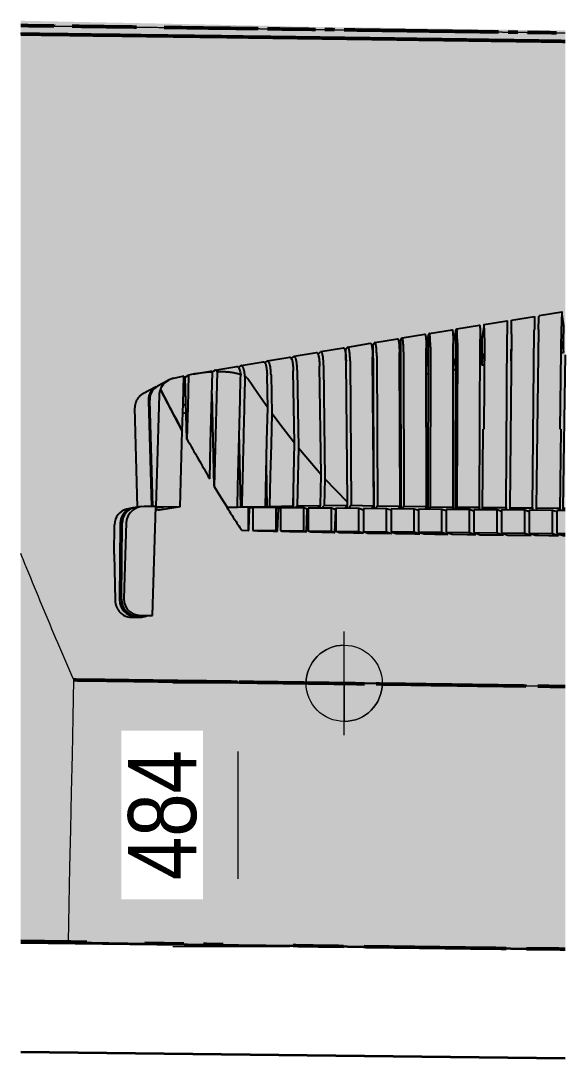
# Model space of a CAD drawing. Header units: metres. Extents: x 0 to 258, y 3 to 25.
# Drawn here: x 79.348 to 80.349, y 21.657 to 23.563 of the extents above; entities that cross this region are included whole.
import ezdxf

# ---------------------------------------------------------------- set-up
doc = ezdxf.new("R2010")
doc.units = ezdxf.units.M
doc.linetypes.add('JacobsDash', pattern=[0.0045, 0.003, -0.0015])
doc.layers.get('Defpoints').update_dxf_attribs({"color": 41})
for name, color, linetype, lineweight in [('A-ANNO-DIMS', 7, 'Continuous', 9), ('A-ANNO-NOTE', 7, 'Continuous', 9), ('A-DETL', 7, 'Continuous', 13), ('A-FLOR', 7, 'Continuous', 50), ('A-FLOR-HDLN', 7, 'JacobsDash', 18), ('A-FLOR-PATT', 7, 'Continuous', 50), ('A-GENM', 7, 'Continuous', 35)]:
    doc.layers.add(name, color=color, linetype=linetype, lineweight=lineweight)
doc.styles.add('Arial Narrow_2', font='ARIALN.TTF', dxfattribs={"height": 0.125})
doc.dimstyles.new('Dimension_Standard_O__mm_', dxfattribs={"dimscale": 0.3048, "dimtxt": 0.127929, "dimasz": 0.410105, "dimexe": 0.393701, "dimexo": 0.246063, "dimgap": 0.246063, "dimtad": 1, "dimdec": 0, "dimlfac": 1000, "dimzin": 0, "dimdsep": 46, "dimtxsty": 'Arial Narrow_2', "dimsah": 1, "dimcen": 0.09, "dimaunit": 1, "dimadec": 4, "dimazin": 0, "dimtfac": 1, "dimtdec": 4, "dimtix": 1, "dimtmove": 0, "dimatfit": 3, "dimfxl": 1, "dimtvp": 1, "dimtfill": 1, "dimtolj": 1, "dimtzin": 0, "dimlwd": 18, "dimlwe": 18, "dimarcsym": 2})

# ---------------------------------------------------------------- blocks, each defined once
blk = doc.blocks.new('BR08_SEATING_SOUTH 3 - BR08_SEATING_SOUTH 3-5677935-Section 192')
at = {"layer": 'A-GENM', "color": 254, "lineweight": 25, "true_color": 0xd4d4d4}
for p, q in [((-542.2501, 23.0274), (-542.2922, 23.0209)), ((-542.3931, 23.0049), (-542.3511, 23.0115)), ((-542.3427, 23.0129), (-542.3006, 23.0195)), ((-542.2468, 23.0025), (-542.2495, 23.0235)), ((-542.5438, 22.9802), (-542.5021, 22.9871)), ((-542.4956, 22.9847), (-542.4942, 22.9879)), ((-542.4938, 22.9885), (-542.4519, 22.9953)), ((-542.4448, 22.9929), (-542.45, 22.9756)), ((-542.446, 22.665), (-542.4448, 22.9929)), ((-542.445, 22.9436), (-542.4448, 22.9929)), ((-542.4448, 22.9929), (-542.4438, 22.9963)), ((-542.4435, 22.9967), (-542.4015, 23.0034)), ((-542.3938, 23.001), (-542.3972, 22.9793)), ((-542.3429, 22.9877), (-542.346, 22.6683)), ((-542.304, 22.6679), (-542.3009, 22.9943)), ((-542.2931, 22.9957), (-542.2973, 22.6679)), ((-542.2534, 22.8125), (-542.251, 23.0021)), ((-542.2472, 22.9731), (-542.2468, 23.0025)), ((-542.6434, 22.9634), (-542.602, 22.9704)), ((-542.5968, 22.968), (-542.5995, 22.9643)), ((-542.5968, 22.968), (-542.5943, 22.9714)), ((-542.5965, 22.9188), (-542.5968, 22.968)), ((-542.5953, 22.6665), (-542.5968, 22.968)), ((-542.5937, 22.9719), (-542.5521, 22.9787)), ((-542.5463, 22.9764), (-542.5498, 22.9706)), ((-542.5463, 22.9764), (-542.5443, 22.9798)), ((-542.5462, 22.9271), (-542.5463, 22.9764)), ((-542.5456, 22.666), (-542.5463, 22.9764)), ((-542.4956, 22.9847), (-542.4998, 22.9754)), ((-542.4959, 22.6655), (-542.4956, 22.9847)), ((-542.4957, 22.9354), (-542.4956, 22.9847)), ((-542.4501, 22.6696), (-542.4499, 22.97)), ((-542.4423, 22.9715), (-542.4434, 22.6695)), ((-542.4015, 22.669), (-542.4003, 22.9782)), ((-542.3972, 22.9793), (-542.3976, 22.9301)), ((-542.3927, 22.9796), (-542.3938, 22.8125)), ((-542.3527, 22.6684), (-542.3506, 22.9863)), ((-542.2501, 22.9742), (-542.2474, 22.9532)), ((-542.2474, 22.9532), (-542.2472, 22.9731)), ((-542.742, 22.9464), (-542.701, 22.9535)), ((-542.6971, 22.9511), (-542.6983, 22.9499)), ((-542.6971, 22.9511), (-542.6936, 22.9545)), ((-542.697, 22.9447), (-542.6971, 22.9511)), ((-542.697, 22.9447), (-542.6971, 22.9511)), ((-542.6929, 22.955), (-542.6516, 22.9619)), ((-542.647, 22.9596), (-542.649, 22.9573)), ((-542.647, 22.9596), (-542.6441, 22.963)), ((-542.6469, 22.9387), (-542.647, 22.9596)), ((-542.6469, 22.9387), (-542.647, 22.9596)), ((-542.5473, 22.6711), (-542.5487, 22.9534)), ((-542.5412, 22.9549), (-542.5405, 22.671)), ((-542.4987, 22.6703), (-542.4994, 22.9617)), ((-542.4918, 22.9632), (-542.492, 22.6702)), ((-542.3976, 22.9301), (-542.3941, 22.9517)), ((-542.3434, 22.9384), (-542.3432, 22.9598)), ((-542.2504, 22.9527), (-542.2477, 22.9532)), ((-542.2441, 22.949), (-542.2486, 22.6675)), ((-542.2477, 22.9532), (-542.2474, 22.9532)), ((-542.8394, 22.9293), (-542.7989, 22.9364)), ((-542.7959, 22.9343), (-542.7917, 22.9375)), ((-542.7909, 22.9379), (-542.7501, 22.945)), ((-542.7468, 22.9426), (-542.7428, 22.946)), ((-542.7467, 22.9404), (-542.7468, 22.9426)), ((-542.7467, 22.9404), (-542.7468, 22.9426)), ((-542.688, 22.9296), (-542.6857, 22.7213)), ((-542.6439, 22.6783), (-542.6468, 22.9366)), ((-542.6393, 22.9381), (-542.6371, 22.6727)), ((-542.5956, 22.672), (-542.5979, 22.945)), ((-542.5904, 22.9465), (-542.5889, 22.6718)), ((-542.4993, 22.9273), (-542.4957, 22.9354)), ((-542.45, 22.9273), (-542.445, 22.9436)), ((-542.3976, 22.9301), (-542.3943, 22.9306)), ((-542.9422, 22.9084), (-542.9363, 22.9118)), ((-542.9279, 22.9135), (-542.8954, 22.9193)), ((-542.8924, 22.9179), (-542.8885, 22.9204)), ((-542.8875, 22.9208), (-542.8473, 22.9278)), ((-542.8445, 22.9261), (-542.8403, 22.9289)), ((-542.7906, 22.8515), (-542.7918, 22.911)), ((-542.7846, 22.9125), (-542.7833, 22.8415)), ((-542.7415, 22.7866), (-542.7437, 22.9195)), ((-542.7364, 22.9211), (-542.7344, 22.7778)), ((-542.6926, 22.7289), (-542.6954, 22.9281)), ((-542.5976, 22.9173), (-542.5965, 22.9188)), ((-542.5486, 22.9231), (-542.5462, 22.9271)), ((-542.4993, 22.9143), (-542.4957, 22.9149)), ((-542.45, 22.922), (-542.4464, 22.9225)), ((-542.4464, 22.9225), (-542.4451, 22.9228)), ((-542.9749, 22.9013), (-542.993, 22.8917)), ((-542.9749, 22.9013), (-542.9724, 22.9026)), ((-542.9422, 22.9084), (-542.9448, 22.9069)), ((-542.9409, 22.8592), (-542.9422, 22.9084)), ((-542.9392, 22.7945), (-542.9422, 22.9084)), ((-542.5975, 22.8988), (-542.5964, 22.899)), ((-542.5485, 22.9066), (-542.5462, 22.9069)), ((-542.9956, 22.8903), (-543.0203, 22.8772)), ((-542.8928, 22.8677), (-542.893, 22.8772)), ((-542.8891, 22.7075), (-542.893, 22.8772)), ((-543.0099, 22.8647), (-543.0043, 22.6706)), ((-543.0017, 22.6706), (-543.0074, 22.866)), ((-542.9463, 22.8561), (-542.9409, 22.8592)), ((-543.0297, 22.6693), (-543.0347, 22.8515)), ((-542.9467, 22.8417), (-542.9424, 22.8424)), ((-542.9405, 22.8435), (-542.9424, 22.8424)), ((-542.8937, 22.8506), (-542.8924, 22.8508)), ((-542.8401, 22.669), (-542.8429, 22.8076)), ((-542.3961, 22.6645), (-542.3951, 22.8125)), ((-542.2522, 22.8125), (-542.2541, 22.6631)), ((-542.7917, 22.6685), (-542.793, 22.7484)), ((-542.743, 22.668), (-542.7434, 22.7004)), ((-543.0386, 22.6679), (-543.0492, 22.6657)), ((-543.0229, 22.6704), (-543.0342, 22.6688)), ((-542.9818, 22.669), (-542.9964, 22.6694)), ((-542.9964, 22.669), (-542.9844, 22.6686)), ((-542.9516, 22.6701), (-542.9895, 22.664)), ((-542.9844, 22.6686), (-542.9818, 22.669)), ((-542.8464, 22.6696), (-542.8474, 22.669)), ((-542.8383, 22.6698), (-542.8396, 22.669)), ((-542.824, 22.6682), (-542.826, 22.6688)), ((-542.8254, 22.6265), (-542.824, 22.6682)), ((-542.8179, 22.668), (-542.8241, 22.6682)), ((-542.7949, 22.6706), (-542.798, 22.6685)), ((-542.7872, 22.6708), (-542.7902, 22.6685)), ((-542.771, 22.6669), (-542.7752, 22.6683)), ((-542.7724, 22.6253), (-542.771, 22.6669)), ((-542.7671, 22.6668), (-542.7711, 22.6669)), ((-542.7441, 22.6715), (-542.7486, 22.668)), ((-542.7367, 22.6716), (-542.7409, 22.668)), ((-542.7183, 22.6657), (-542.7245, 22.6678)), ((-542.7196, 22.6241), (-542.7183, 22.6657)), ((-542.7164, 22.6657), (-542.7183, 22.6657)), ((-542.6938, 22.6722), (-542.6992, 22.6676)), ((-542.694, 22.6675), (-542.694, 22.672)), ((-542.6867, 22.6723), (-542.6916, 22.6675)), ((-542.6658, 22.6646), (-542.6737, 22.6673)), ((-542.6672, 22.623), (-542.6658, 22.6646)), ((-542.644, 22.6727), (-542.6498, 22.6671)), ((-542.6447, 22.667), (-542.6447, 22.672)), ((-542.6371, 22.6727), (-542.6422, 22.667)), ((-542.6371, 22.6727), (-542.5956, 22.672)), ((-542.6149, 22.664), (-542.623, 22.6668)), ((-542.5956, 22.672), (-542.6004, 22.6666)), ((-542.5889, 22.6718), (-542.5929, 22.6665)), ((-542.5889, 22.6718), (-542.5473, 22.6711)), ((-542.5641, 22.6635), (-542.5722, 22.6663)), ((-542.5473, 22.6711), (-542.551, 22.6661)), ((-542.5405, 22.671), (-542.5435, 22.666)), ((-542.5405, 22.671), (-542.4987, 22.6703)), ((-542.5134, 22.663), (-542.5215, 22.6658)), ((-542.4987, 22.6703), (-542.5016, 22.6656)), ((-542.492, 22.6702), (-542.4941, 22.6655)), ((-542.492, 22.6702), (-542.4501, 22.6696)), ((-542.4626, 22.6625), (-542.4707, 22.6653)), ((-542.4501, 22.6696), (-542.4522, 22.6651)), ((-542.4434, 22.6695), (-542.4448, 22.665)), ((-542.4434, 22.6695), (-542.4015, 22.669)), ((-542.4119, 22.662), (-542.42, 22.6648)), ((-542.4015, 22.669), (-542.4028, 22.6646)), ((-542.3947, 22.6689), (-542.3527, 22.6684)), ((-542.3611, 22.6615), (-542.3692, 22.6643)), ((-542.3528, 22.6684), (-542.3534, 22.6641)), ((-542.346, 22.6683), (-542.3461, 22.664)), ((-542.346, 22.6683), (-542.304, 22.6679)), ((-542.3104, 22.661), (-542.3185, 22.6638)), ((-542.304, 22.6679), (-542.3041, 22.6636)), ((-542.2973, 22.6679), (-542.2553, 22.6675)), ((-542.2973, 22.6679), (-542.2967, 22.6635)), ((-542.2596, 22.6605), (-542.2677, 22.6632)), ((-542.2553, 22.6675), (-542.2547, 22.6631)), ((-542.2486, 22.6675), (-542.2441, 22.6674)), ((-542.2486, 22.6675), (-542.2473, 22.663)), ((-543.0727, 22.5827), (-543.0721, 22.637)), ((-543.0615, 22.6393), (-543.0629, 22.4995)), ((-543.0594, 22.5002), (-543.058, 22.6399)), ((-542.8385, 22.6269), (-542.8254, 22.6265)), ((-542.826, 22.6267), (-542.8254, 22.6265)), ((-542.8179, 22.6267), (-542.8169, 22.6263)), ((-542.8169, 22.6263), (-542.8095, 22.6261)), ((-542.8095, 22.6261), (-542.7805, 22.6255)), ((-542.7805, 22.6255), (-542.7803, 22.6255)), ((-542.7803, 22.6255), (-542.7724, 22.6253)), ((-542.7752, 22.6262), (-542.7724, 22.6253)), ((-542.7671, 22.6262), (-542.7639, 22.6251)), ((-542.7639, 22.6251), (-542.7506, 22.6248)), ((-542.7506, 22.6248), (-542.7431, 22.6246)), ((-542.7431, 22.6246), (-542.7208, 22.6241)), ((-542.7245, 22.6257), (-542.7196, 22.6241)), ((-542.7164, 22.6257), (-542.7112, 22.6239)), ((-542.6737, 22.6252), (-542.6672, 22.623)), ((-542.6656, 22.6251), (-542.6588, 22.6228)), ((-542.623, 22.6247), (-542.6149, 22.622)), ((-542.6149, 22.6246), (-542.6066, 22.6218)), ((-542.6149, 22.622), (-542.6149, 22.6246)), ((-542.7208, 22.6241), (-542.7196, 22.6241)), ((-542.7112, 22.6239), (-542.7057, 22.6238)), ((-542.7057, 22.6238), (-542.6913, 22.6235)), ((-542.6913, 22.6235), (-542.6689, 22.623)), ((-542.6689, 22.623), (-542.6672, 22.623)), ((-542.6588, 22.6228), (-542.6329, 22.6223)), ((-542.6329, 22.6223), (-542.6322, 22.6223)), ((-542.6322, 22.6223), (-542.6149, 22.622)), ((-542.6066, 22.6218), (-542.6033, 22.6218)), ((-542.6033, 22.6218), (-542.5949, 22.6216)), ((-542.5949, 22.6216), (-542.5735, 22.6213)), ((-542.5735, 22.6213), (-542.563, 22.6211)), ((-542.5722, 22.6242), (-542.563, 22.6211)), ((-542.5641, 22.6241), (-542.5547, 22.6209)), ((-542.563, 22.6211), (-542.5629, 22.6237)), ((-542.5547, 22.6209), (-542.5198, 22.6204)), ((-542.5215, 22.6237), (-542.5113, 22.6202)), ((-542.5198, 22.6204), (-542.5138, 22.6203)), ((-542.5138, 22.6203), (-542.5113, 22.6202)), ((-542.5134, 22.6236), (-542.503, 22.6201)), ((-542.5113, 22.6202), (-542.5112, 22.6229)), ((-542.503, 22.6201), (-542.4839, 22.6198)), ((-542.4839, 22.6198), (-542.4822, 22.6198)), ((-542.4822, 22.6198), (-542.4598, 22.6195)), ((-542.4707, 22.6232), (-542.4598, 22.6195)), ((-542.4626, 22.6231), (-542.4516, 22.6194)), ((-542.4598, 22.6195), (-542.4597, 22.6221)), ((-542.4516, 22.6194), (-542.424, 22.619)), ((-542.424, 22.619), (-542.4085, 22.6188)), ((-542.42, 22.6227), (-542.4085, 22.6188)), ((-542.4119, 22.6226), (-542.4004, 22.6187)), ((-542.4085, 22.6188), (-542.4085, 22.6215)), ((-542.4004, 22.6187), (-542.394, 22.6186)), ((-542.394, 22.6186), (-542.3691, 22.6183)), ((-542.3692, 22.6222), (-542.3575, 22.6182)), ((-542.3691, 22.6183), (-542.364, 22.6183)), ((-542.364, 22.6183), (-542.3575, 22.6182)), ((-542.3611, 22.6221), (-542.3494, 22.6181)), ((-542.3575, 22.6182), (-542.3575, 22.6209)), ((-542.3494, 22.6181), (-542.3339, 22.618)), ((-542.3339, 22.618), (-542.3312, 22.6179)), ((-542.3312, 22.6179), (-542.3067, 22.6177)), ((-542.3185, 22.6217), (-542.3067, 22.6177)), ((-542.3104, 22.6216), (-542.2986, 22.6176)), ((-542.3067, 22.6177), (-542.3067, 22.6203)), ((-542.2986, 22.6176), (-542.2933, 22.6176)), ((-542.2933, 22.6176), (-542.2744, 22.6174)), ((-542.2744, 22.6174), (-542.2736, 22.6174)), ((-542.2736, 22.6174), (-542.2587, 22.6173)), ((-542.2677, 22.6212), (-542.2562, 22.6173)), ((-542.2596, 22.6211), (-542.2481, 22.6172)), ((-542.2587, 22.6173), (-542.2562, 22.6173)), ((-542.2562, 22.6173), (-542.2561, 22.6199)), ((-542.2481, 22.6172), (-542.2441, 22.6172)), ((-543.0727, 22.5827), (-543.071, 22.4978)), ((-543.042, 22.4672), (-543.0364, 22.467)), ((-543.0364, 22.467), (-543.0229, 22.4666)), ((-543.0342, 22.4688), (-543.0148, 22.4683)), ((-543.0128, 22.4688), (-543.0316, 22.4693)), ((-543.0148, 22.4683), (-543.0229, 22.4666)), ((-543.0026, 22.4702), (-543.0128, 22.4688))]:
    blk.add_line(p, q, dxfattribs=at)
at = {"layer": 'A-GENM', "color": 7, "lineweight": 25, "true_color": 0xefefef}
for p, q in [((-542.9447, 22.91), (-542.9637, 22.9058)), ((-542.9901, 22.8752), (-542.996, 22.6705)), ((-542.9476, 22.8097), (-542.9879, 22.8856)), ((-542.9516, 22.6701), (-542.9476, 22.8097)), ((-542.9963, 22.6705), (-543.0177, 22.6707)), ((-543.0026, 22.4702), (-542.9963, 22.6705)), ((-542.996, 22.6705), (-542.9516, 22.6701)), ((-542.826, 22.6688), (-542.8657, 22.6692)), ((-542.8652, 22.6692), (-542.8464, 22.6696)), ((-542.8383, 22.6698), (-542.7949, 22.6706)), ((-542.826, 22.6267), (-542.826, 22.6688)), ((-542.7752, 22.6683), (-542.8179, 22.6687)), ((-542.8179, 22.6687), (-542.8179, 22.6267)), ((-542.7872, 22.6708), (-542.7441, 22.6715)), ((-542.7752, 22.6262), (-542.7752, 22.6683)), ((-542.7245, 22.6678), (-542.7671, 22.6682)), ((-542.7671, 22.6682), (-542.7671, 22.6262)), ((-542.7367, 22.6716), (-542.6938, 22.6722)), ((-542.7245, 22.6257), (-542.7245, 22.6678)), ((-542.6737, 22.6673), (-542.7164, 22.6677)), ((-542.7164, 22.6677), (-542.7164, 22.6257)), ((-542.6867, 22.6723), (-542.644, 22.6727)), ((-542.6737, 22.6252), (-542.6737, 22.6673)), ((-542.623, 22.6668), (-542.6656, 22.6672)), ((-542.6656, 22.6672), (-542.6656, 22.6251)), ((-542.623, 22.6247), (-542.623, 22.6668)), ((-542.5722, 22.6663), (-542.6149, 22.6667)), ((-542.6149, 22.6667), (-542.6149, 22.6246)), ((-542.5722, 22.6242), (-542.5722, 22.6663)), ((-542.5215, 22.6658), (-542.5641, 22.6662)), ((-542.5641, 22.6662), (-542.5641, 22.6241)), ((-542.5215, 22.6237), (-542.5215, 22.6658)), ((-542.4707, 22.6653), (-542.5134, 22.6657)), ((-542.5134, 22.6657), (-542.5134, 22.6236)), ((-542.4707, 22.6232), (-542.4707, 22.6653)), ((-542.42, 22.6648), (-542.4626, 22.6652)), ((-542.4626, 22.6652), (-542.4626, 22.6231)), ((-542.42, 22.6227), (-542.42, 22.6648)), ((-542.3692, 22.6643), (-542.4119, 22.6647)), ((-542.4119, 22.6647), (-542.4119, 22.6226)), ((-542.3692, 22.6222), (-542.3692, 22.6643)), ((-542.3185, 22.6638), (-542.3611, 22.6642)), ((-542.3611, 22.6642), (-542.3611, 22.6221)), ((-542.3185, 22.6217), (-542.3185, 22.6638)), ((-542.2677, 22.6632), (-542.3104, 22.6637)), ((-542.3104, 22.6637), (-542.3104, 22.6216)), ((-542.2677, 22.6212), (-542.2677, 22.6632)), ((-542.2441, 22.663), (-542.2596, 22.6632)), ((-542.2596, 22.6632), (-542.2596, 22.6211)), ((-543.0506, 22.641), (-543.055, 22.5008)), ((-542.8385, 22.6269), (-542.826, 22.6267)), ((-542.8179, 22.6267), (-542.7752, 22.6262)), ((-542.7671, 22.6262), (-542.7245, 22.6257)), ((-542.7164, 22.6257), (-542.6737, 22.6252)), ((-542.6656, 22.6251), (-542.623, 22.6247)), ((-542.6149, 22.6246), (-542.5722, 22.6242)), ((-542.5641, 22.6241), (-542.5215, 22.6237)), ((-542.5134, 22.6236), (-542.4707, 22.6232)), ((-542.4626, 22.6231), (-542.42, 22.6227)), ((-542.4119, 22.6226), (-542.3692, 22.6222)), ((-542.3611, 22.6221), (-542.3185, 22.6217)), ((-542.3104, 22.6216), (-542.2677, 22.6212)), ((-542.2596, 22.6211), (-542.2441, 22.6209)), ((-543.0239, 22.4705), (-543.0026, 22.4702))]:
    blk.add_line(p, q, dxfattribs=at)
at = {"layer": 'A-GENM', "color": 7, "lineweight": 25, "true_color": 0xefefef, "flags": 128}
for points in [[(-542.936, 22.9119), (-542.9376, 22.8532), (-542.9392, 22.7945)], [(-542.8972, 22.7211), (-542.8955, 22.7866), (-542.8937, 22.852), (-542.8919, 22.9175)], [(-542.8837, 22.9179), (-542.8855, 22.8478), (-542.8873, 22.7776), (-542.8891, 22.7075)], [(-542.9476, 22.8097), (-542.9462, 22.8598), (-542.9447, 22.91)], [(-542.7906, 22.8515), (-542.8089, 22.8782), (-542.8273, 22.9048)], [(-542.7949, 22.6706), (-542.7935, 22.7309), (-542.792, 22.7912), (-542.7906, 22.8515)], [(-542.7833, 22.8415), (-542.7846, 22.7846), (-542.7859, 22.7277), (-542.7872, 22.6708)], [(-542.7415, 22.7866), (-542.7624, 22.814), (-542.7833, 22.8415)], [(-542.7441, 22.6715), (-542.7428, 22.729), (-542.7415, 22.7866)], [(-542.7344, 22.7778), (-542.7355, 22.7247), (-542.7367, 22.6716)], [(-542.6926, 22.7289), (-542.7135, 22.7533), (-542.7344, 22.7778)], [(-542.6938, 22.6722), (-542.6932, 22.7005), (-542.6926, 22.7289)], [(-542.6857, 22.7213), (-542.6862, 22.6968), (-542.6867, 22.6723)], [(-542.6439, 22.6783), (-542.6648, 22.6998), (-542.6857, 22.7213)], [(-542.8891, 22.7075), (-542.8772, 22.6884), (-542.8652, 22.6692)], [(-543.0177, 22.6707), (-543.0248, 22.67), (-543.0316, 22.6679), (-543.0378, 22.6644), (-543.043, 22.6597), (-543.047, 22.654), (-543.0496, 22.6477), (-543.0506, 22.641)], [(-542.644, 22.6727), (-542.6439, 22.6755), (-542.6439, 22.6783)], [(-543.055, 22.5008), (-543.0544, 22.4941), (-543.0522, 22.4877), (-543.0486, 22.482), (-543.0436, 22.4772), (-543.0377, 22.4736), (-543.031, 22.4713), (-543.0239, 22.4705)]]:
    blk.add_lwpolyline(points, dxfattribs=at)
at = {"layer": 'A-GENM', "color": 254, "lineweight": 25, "true_color": 0xd4d4d4}
for centre, major_axis, ratio, start_param, end_param in [((-542.979, 22.8652), (-0.0141, 0.0265), 0.932719, 6.283183, 6.734095), ((-542.9609, 22.8748), (-0.0141, 0.0265), 0.932718, 0.427622, 0.735607), ((-542.9609, 22.8748), (-0.0141, 0.0265), 0.932718, 6.197724, 6.655881), ((-542.9815, 22.8638), (-0.0141, 0.0265), 0.932719, 0.450913, 1.083939), ((-542.979, 22.8652), (-0.0141, 0.0265), 0.932719, 0.450909, 1.083939), ((-542.9815, 22.8638), (-0.0141, 0.0265), 0.932719, 6.256637, 6.734098), ((-543.0431, 22.6363), (-0.0061, 0.0294), 0.966048, 6.283156, 7.630726), ((-543.0325, 22.6385), (-0.0061, 0.0294), 0.966048, 6.238692, 7.630726), ((-543.0299, 22.6391), (-0.0043, 0.0297), 0.93627, 6.236731, 7.690417), ((-543.0339, 22.4988), (-0.0061, 0.0294), 0.966048, 1.347541, 2.918337), ((-543.0313, 22.4993), (-0.0043, 0.0297), 0.93627, 1.407232, 2.978028)]:
    blk.add_ellipse(centre, major_axis=major_axis, ratio=ratio, start_param=start_param, end_param=end_param, dxfattribs=at)
for points, knots in [([(-542.25, 23.0269), (-542.25, 23.0273), (-542.2501, 23.0276), (-542.2503, 23.0264), (-542.2505, 23.0238), (-542.2507, 23.0191), (-542.2508, 23.0133), (-542.251, 23.0071), (-542.251, 23.0038), (-542.251, 23.0021)], [0, 0, 0, 0, 0.142857, 0.285714, 0.428571, 0.571429, 0.785714, 0.892857, 1, 1, 1, 1]), ([(-542.3511, 23.0115), (-542.3511, 23.0115), (-542.351, 23.0114), (-542.3509, 23.0106), (-542.3508, 23.0079), (-542.3507, 23.0033), (-542.3506, 22.9979), (-542.3506, 22.9938), (-542.3506, 22.9928)], [0.1051014, 0.1051014, 0.1051014, 0.1051014, 0.1428571, 0.2857143, 0.4285714, 0.5714286, 0.7857143, 0.8571404, 0.8571404, 0.8571404, 0.8571404]), ([(-542.3427, 23.0118), (-542.3427, 23.0121), (-542.3427, 23.0127), (-542.3427, 23.0129), (-542.3427, 23.0129)], [0.714289, 0.714289, 0.714289, 0.714289, 0.7857143, 0.8928571, 0.8928571, 0.8928571, 0.8928571]), ([(-542.3007, 23.0067), (-542.3007, 23.0057), (-542.3008, 23.0038), (-542.3008, 23.0018), (-542.3008, 23.0008)], [0.7142857, 0.7142857, 0.7142857, 0.7142857, 0.7857143, 0.8571426, 0.8571426, 0.8571426, 0.8571426]), ([(-542.3006, 23.0195), (-542.3006, 23.0195), (-542.3006, 23.0194), (-542.3006, 23.0189), (-542.3006, 23.0183)], [0.1078478, 0.1078478, 0.1078478, 0.1078478, 0.1428571, 0.2857143, 0.2857143, 0.2857143, 0.2857143]), ([(-542.2931, 22.9957), (-542.2931, 22.9979), (-542.293, 23.0023), (-542.2929, 23.0082), (-542.2927, 23.0133), (-542.2925, 23.018), (-542.2923, 23.0205), (-542.2922, 23.0209), (-542.2922, 23.0209)], [0, 0, 0, 0, 0.1428571, 0.2857143, 0.4285714, 0.5714286, 0.7857143, 0.8928571, 0.8928571, 0.8928571, 0.8928571]), ([(-542.5025, 22.9866), (-542.5022, 22.987), (-542.5018, 22.9871), (-542.5013, 22.9863), (-542.501, 22.9852), (-542.5006, 22.9836), (-542.5003, 22.9814), (-542.5001, 22.9788), (-542.4998, 22.976), (-542.4997, 22.9729), (-542.4995, 22.9684), (-542.4994, 22.9645), (-542.4994, 22.9617)], [0, 0, 0, 0, 0.166667, 0.25, 0.333333, 0.416667, 0.5, 0.583333, 0.666667, 0.75, 0.833333, 1, 1, 1, 1]), ([(-542.4929, 22.9866), (-542.493, 22.987), (-542.4932, 22.9878), (-542.4936, 22.9886), (-542.4939, 22.9885), (-542.4941, 22.9881)], [0.6666667, 0.6666667, 0.6666667, 0.6666667, 0.75, 0.8333333, 1, 1, 1, 1]), ([(-542.4522, 22.9949), (-542.452, 22.9952), (-542.4517, 22.9954), (-542.4513, 22.9945), (-542.4511, 22.9935), (-542.4508, 22.9918), (-542.4506, 22.9897), (-542.4504, 22.9871), (-542.4502, 22.9843), (-542.4501, 22.9812), (-542.45, 22.9767), (-542.4499, 22.9728), (-542.4499, 22.97)], [0, 0, 0, 0, 0.166667, 0.25, 0.333333, 0.416667, 0.5, 0.583333, 0.666667, 0.75, 0.833333, 1, 1, 1, 1]), ([(-542.443, 22.9948), (-542.443, 22.9953), (-542.4432, 22.996), (-542.4434, 22.9968), (-542.4436, 22.9967), (-542.4438, 22.9963)], [0.6666667, 0.6666667, 0.6666667, 0.6666667, 0.75, 0.8333333, 1, 1, 1, 1]), ([(-542.4015, 23.0034), (-542.4015, 23.0035), (-542.4014, 23.0034), (-542.4011, 23.0025), (-542.4008, 22.9998), (-542.4005, 22.9952), (-542.4004, 22.9893), (-542.4003, 22.9831), (-542.4003, 22.9799), (-542.4003, 22.9782)], [0.1022994, 0.1022994, 0.1022994, 0.1022994, 0.1428571, 0.2857143, 0.4285714, 0.5714286, 0.7857143, 0.8928571, 1, 1, 1, 1]), ([(-542.3929, 23.0037), (-542.393, 23.004), (-542.393, 23.0046), (-542.3931, 23.005), (-542.3932, 23.0047), (-542.3933, 23.0045)], [0.7143249, 0.7143249, 0.7143249, 0.7143249, 0.7857143, 0.8928571, 1, 1, 1, 1]), ([(-542.3506, 22.9928), (-542.3506, 22.9922), (-542.3506, 22.9901), (-542.3506, 22.9879), (-542.3506, 22.9863)], [0.8571429, 0.8571429, 0.8571429, 0.8571429, 0.8928571, 1, 1, 1, 1]), ([(-542.3008, 23.0008), (-542.3008, 23.0002), (-542.3008, 22.9981), (-542.3008, 22.9959), (-542.3009, 22.9943)], [0.8571429, 0.8571429, 0.8571429, 0.8571429, 0.8928571, 1, 1, 1, 1]), ([(-542.6026, 22.97), (-542.6022, 22.9703), (-542.6016, 22.9705), (-542.6008, 22.9696), (-542.6003, 22.9685), (-542.5998, 22.9669), (-542.5993, 22.9647), (-542.5989, 22.9621), (-542.5986, 22.9593), (-542.5983, 22.9562), (-542.598, 22.9517), (-542.5979, 22.9478), (-542.5979, 22.945)], [0, 0, 0, 0, 0.166667, 0.25, 0.333333, 0.416667, 0.5, 0.583333, 0.666667, 0.75, 0.833333, 1, 1, 1, 1]), ([(-542.5924, 22.9699), (-542.5925, 22.9704), (-542.5928, 22.9711), (-542.5934, 22.9719), (-542.5939, 22.9718), (-542.5943, 22.9714)], [0.6666667, 0.6666667, 0.6666667, 0.6666667, 0.75, 0.8333333, 1, 1, 1, 1]), ([(-542.5526, 22.9783), (-542.5523, 22.9787), (-542.5518, 22.9788), (-542.5512, 22.978), (-542.5507, 22.9769), (-542.5503, 22.9753), (-542.5499, 22.9731), (-542.5496, 22.9705), (-542.5493, 22.9677), (-542.5491, 22.9646), (-542.5488, 22.9601), (-542.5488, 22.9562), (-542.5487, 22.9534)], [0, 0, 0, 0, 0.166667, 0.25, 0.333333, 0.416667, 0.5, 0.583333, 0.666667, 0.75, 0.833333, 1, 1, 1, 1]), ([(-542.5427, 22.9783), (-542.5429, 22.9787), (-542.5431, 22.9795), (-542.5436, 22.9803), (-542.544, 22.9802), (-542.5443, 22.9798)], [0.6666667, 0.6666667, 0.6666667, 0.6666667, 0.75, 0.8333333, 1, 1, 1, 1]), ([(-542.5412, 22.9549), (-542.5412, 22.9577), (-542.5413, 22.9616), (-542.5414, 22.9661), (-542.5415, 22.9682), (-542.5416, 22.9691)], [0, 0, 0, 0, 0.1666667, 0.25, 0.3333333, 0.3333333, 0.3333333, 0.3333333]), ([(-542.4918, 22.9632), (-542.4918, 22.966), (-542.4919, 22.9699), (-542.492, 22.9744), (-542.4921, 22.9765), (-542.4921, 22.9774)], [0, 0, 0, 0, 0.1666667, 0.25, 0.3333333, 0.3333333, 0.3333333, 0.3333333]), ([(-542.4423, 22.9715), (-542.4423, 22.9743), (-542.4423, 22.9781), (-542.4424, 22.9827), (-542.4424, 22.9847), (-542.4425, 22.9857)], [0, 0, 0, 0, 0.1666667, 0.25, 0.3333333, 0.3333333, 0.3333333, 0.3333333]), ([(-542.7018, 22.9531), (-542.7012, 22.9534), (-542.7004, 22.9535), (-542.6994, 22.9527), (-542.6987, 22.9516), (-542.698, 22.95), (-542.6974, 22.9478), (-542.6968, 22.9452), (-542.6964, 22.9424), (-542.696, 22.9393), (-542.6956, 22.9348), (-542.6954, 22.9309), (-542.6954, 22.9281)], [0, 0, 0, 0, 0.166667, 0.25, 0.333333, 0.416667, 0.5, 0.583333, 0.666667, 0.75, 0.833333, 1, 1, 1, 1]), ([(-542.6909, 22.953), (-542.6911, 22.9535), (-542.6915, 22.9542), (-542.6924, 22.955), (-542.6931, 22.9549), (-542.6936, 22.9545)], [0.6666667, 0.6666667, 0.6666667, 0.6666667, 0.75, 0.8333333, 1, 1, 1, 1]), ([(-542.6523, 22.9615), (-542.6518, 22.9619), (-542.6511, 22.962), (-542.6502, 22.9612), (-542.6496, 22.9601), (-542.649, 22.9585), (-542.6485, 22.9563), (-542.648, 22.9537), (-542.6476, 22.9509), (-542.6473, 22.9478), (-542.6469, 22.9432), (-542.6468, 22.9394), (-542.6468, 22.9366)], [0, 0, 0, 0, 0.166667, 0.25, 0.333333, 0.416667, 0.5, 0.583333, 0.666667, 0.75, 0.833333, 1, 1, 1, 1]), ([(-542.6418, 22.9615), (-542.6419, 22.962), (-542.6423, 22.9627), (-542.643, 22.9635), (-542.6436, 22.9634), (-542.6441, 22.963)], [0.6666667, 0.6666667, 0.6666667, 0.6666667, 0.75, 0.8333333, 1, 1, 1, 1]), ([(-542.6393, 22.9381), (-542.6394, 22.9409), (-542.6395, 22.9448), (-542.6397, 22.9493), (-542.6399, 22.9513), (-542.64, 22.9523)], [0, 0, 0, 0, 0.1666667, 0.25, 0.3333333, 0.3333333, 0.3333333, 0.3333333]), ([(-542.5904, 22.9465), (-542.5904, 22.9493), (-542.5905, 22.9532), (-542.5907, 22.9577), (-542.5908, 22.9598), (-542.5909, 22.9608)], [0, 0, 0, 0, 0.1666667, 0.25, 0.3333333, 0.3333333, 0.3333333, 0.3333333]), ([(-542.8326, 22.9094), (-542.8327, 22.9117), (-542.833, 22.9149), (-542.8336, 22.9185), (-542.8341, 22.921), (-542.8347, 22.9232), (-542.8354, 22.9252), (-542.8361, 22.9268), (-542.8369, 22.9281), (-542.8377, 22.9289), (-542.8388, 22.9295), (-542.8397, 22.9293), (-542.8403, 22.9289)], [0, 0, 0, 0, 0.166667, 0.25, 0.333333, 0.416667, 0.5, 0.583333, 0.666667, 0.75, 0.833333, 1, 1, 1, 1]), ([(-542.7998, 22.936), (-542.7991, 22.9364), (-542.7981, 22.9365), (-542.7968, 22.9357), (-542.796, 22.9346), (-542.7951, 22.9329), (-542.7943, 22.9307), (-542.7936, 22.9281), (-542.793, 22.9253), (-542.7926, 22.9222), (-542.7921, 22.9177), (-542.7919, 22.9138), (-542.7918, 22.911)], [0, 0, 0, 0, 0.166667, 0.25, 0.333333, 0.416667, 0.5, 0.583333, 0.666667, 0.75, 0.833333, 1, 1, 1, 1]), ([(-542.7883, 22.936), (-542.7886, 22.9364), (-542.7891, 22.9372), (-542.7902, 22.938), (-542.7911, 22.9379), (-542.7917, 22.9375)], [0.6666667, 0.6666667, 0.6666667, 0.6666667, 0.75, 0.8333333, 1, 1, 1, 1]), ([(-542.7509, 22.9445), (-542.7503, 22.9449), (-542.7494, 22.945), (-542.7483, 22.9442), (-542.7475, 22.9431), (-542.7467, 22.9415), (-542.746, 22.9393), (-542.7454, 22.9367), (-542.7449, 22.9339), (-542.7444, 22.9308), (-542.744, 22.9262), (-542.7438, 22.9223), (-542.7437, 22.9195)], [0, 0, 0, 0, 0.166667, 0.25, 0.333333, 0.416667, 0.5, 0.583333, 0.666667, 0.75, 0.833333, 1, 1, 1, 1]), ([(-542.7398, 22.9445), (-542.74, 22.945), (-542.7405, 22.9457), (-542.7414, 22.9465), (-542.7422, 22.9464), (-542.7428, 22.946)], [0.6666667, 0.6666667, 0.6666667, 0.6666667, 0.75, 0.8333333, 1, 1, 1, 1]), ([(-542.7364, 22.9211), (-542.7365, 22.9239), (-542.7367, 22.9277), (-542.7371, 22.9323), (-542.7373, 22.9343), (-542.7374, 22.9353)], [0, 0, 0, 0, 0.1666667, 0.25, 0.3333333, 0.3333333, 0.3333333, 0.3333333]), ([(-542.688, 22.9296), (-542.6881, 22.9324), (-542.6882, 22.9363), (-542.6885, 22.9408), (-542.6888, 22.9429), (-542.6889, 22.9439)], [0, 0, 0, 0, 0.1666667, 0.25, 0.3333333, 0.3333333, 0.3333333, 0.3333333]), ([(-542.8483, 22.9274), (-542.8477, 22.9278), (-542.8466, 22.928), (-542.8445, 22.927), (-542.8425, 22.9233), (-542.8411, 22.9179), (-542.8405, 22.9146), (-542.8402, 22.9127)], [0, 0, 0, 0, 0.166667, 0.333333, 0.666667, 0.833333, 1, 1, 1, 1]), ([(-542.7846, 22.9125), (-542.7846, 22.9153), (-542.7848, 22.9192), (-542.7853, 22.9237), (-542.7855, 22.9258), (-542.7857, 22.9268)], [0, 0, 0, 0, 0.1666667, 0.25, 0.3333333, 0.3333333, 0.3333333, 0.3333333]), ([(-543.0347, 22.8536), (-543.0347, 22.8534), (-543.0348, 22.8531), (-543.0348, 22.8528), (-543.0348, 22.8525), (-543.0348, 22.8523), (-543.0348, 22.852), (-543.0348, 22.8518), (-543.0348, 22.8516), (-543.0347, 22.8515)], [0, 0, 0, 0, 0.25, 0.375, 0.5, 0.625, 0.75, 0.875, 1, 1, 1, 1]), ([(-543.0346, 22.8557), (-543.0346, 22.8555), (-543.0346, 22.8552), (-543.0347, 22.8549), (-543.0347, 22.8546), (-543.0347, 22.8544), (-543.0347, 22.8541), (-543.0347, 22.8538), (-543.0347, 22.8537), (-543.0347, 22.8536)], [0, 0, 0, 0, 0.25, 0.375, 0.5, 0.625, 0.75, 0.875, 1, 1, 1, 1]), ([(-543.0338, 22.8597), (-543.0339, 22.8594), (-543.034, 22.8589), (-543.0342, 22.8582), (-543.0343, 22.8577), (-543.0344, 22.8572), (-543.0345, 22.8567), (-543.0345, 22.8562), (-543.0346, 22.8558), (-543.0346, 22.8557)], [0, 0, 0, 0, 0.25, 0.375, 0.5, 0.625, 0.75, 0.875, 1, 1, 1, 1])]:
    blk.add_open_spline(points, degree=3, knots=knots, dxfattribs=at)
for points in [[(-542.3428, 23.0052), (-542.3427, 23.0067), (-542.3427, 23.008), (-542.3427, 23.0091)], [(-542.3427, 23.0091), (-542.3427, 23.0102), (-542.3427, 23.0111), (-542.3427, 23.0118)], [(-542.3006, 23.0157), (-542.3007, 23.0146), (-542.3007, 23.0133), (-542.3007, 23.0117)], [(-542.3007, 23.0117), (-542.3007, 23.0102), (-542.3007, 23.0085), (-542.3007, 23.0067)], [(-542.3006, 23.0183), (-542.3006, 23.0177), (-542.3006, 23.0168), (-542.3006, 23.0157)], [(-542.4921, 22.9774), (-542.4922, 22.9784), (-542.4923, 22.9803), (-542.4925, 22.9829), (-542.4927, 22.9851), (-542.4929, 22.9861), (-542.4929, 22.9866)], [(-542.4425, 22.9857), (-542.4425, 22.9867), (-542.4425, 22.9886), (-542.4427, 22.9911), (-542.4428, 22.9933), (-542.4429, 22.9944), (-542.443, 22.9948)], [(-542.3928, 23.0011), (-542.3928, 23.0022), (-542.3929, 23.0031), (-542.3929, 23.0037)], [(-542.3927, 22.9971), (-542.3927, 22.9986), (-542.3928, 23), (-542.3928, 23.0011)], [(-542.3927, 22.9921), (-542.3927, 22.9939), (-542.3927, 22.9956), (-542.3927, 22.9971)], [(-542.3926, 22.9861), (-542.3926, 22.9882), (-542.3926, 22.9902), (-542.3927, 22.9921)], [(-542.3429, 22.9942), (-542.3428, 22.9963), (-542.3428, 22.9983), (-542.3428, 23.0001)], [(-542.3429, 22.9877), (-542.3429, 22.99), (-542.3429, 22.9921), (-542.3429, 22.9942)], [(-542.3428, 23.0001), (-542.3428, 23.002), (-542.3428, 23.0037), (-542.3428, 23.0052)], [(-542.5909, 22.9608), (-542.591, 22.9617), (-542.5912, 22.9636), (-542.5916, 22.9662), (-542.5919, 22.9684), (-542.5922, 22.9695), (-542.5924, 22.9699)], [(-542.5416, 22.9691), (-542.5417, 22.9701), (-542.5418, 22.972), (-542.5421, 22.9746), (-542.5424, 22.9768), (-542.5426, 22.9778), (-542.5427, 22.9783)], [(-542.3927, 22.9796), (-542.3926, 22.9819), (-542.3926, 22.984), (-542.3926, 22.9861)], [(-542.6889, 22.9439), (-542.689, 22.9448), (-542.6893, 22.9467), (-542.6898, 22.9493), (-542.6903, 22.9515), (-542.6907, 22.9526), (-542.6909, 22.953)], [(-542.64, 22.9523), (-542.6401, 22.9533), (-542.6404, 22.9552), (-542.6408, 22.9578), (-542.6413, 22.96), (-542.6416, 22.9611), (-542.6418, 22.9615)], [(-542.7857, 22.9268), (-542.7859, 22.9278), (-542.7862, 22.9297), (-542.7868, 22.9322), (-542.7876, 22.9344), (-542.7881, 22.9355), (-542.7883, 22.936)], [(-542.7374, 22.9353), (-542.7376, 22.9363), (-542.7379, 22.9382), (-542.7385, 22.9408), (-542.7391, 22.943), (-542.7395, 22.9441), (-542.7398, 22.9445)], [(-542.936, 22.9119), (-542.9361, 22.9119), (-542.9362, 22.9119), (-542.9362, 22.9118), (-542.9363, 22.9118)], [(-542.8964, 22.9189), (-542.8956, 22.9193), (-542.894, 22.9195), (-542.8926, 22.9184), (-542.8919, 22.9175)], [(-542.8837, 22.9179), (-542.8845, 22.9192), (-542.886, 22.921), (-542.8876, 22.9209), (-542.8885, 22.9204)], [(-542.9851, 22.8917), (-542.9846, 22.8926), (-542.984, 22.8934), (-542.9833, 22.8942)], [(-542.9829, 22.8947), (-542.9812, 22.8969), (-542.979, 22.8988), (-542.9767, 22.9002)], [(-542.9762, 22.9006), (-542.9755, 22.901), (-542.9747, 22.9014), (-542.974, 22.9018)], [(-543.0249, 22.8741), (-543.0256, 22.8735), (-543.0271, 22.8721), (-543.0291, 22.8698), (-543.0302, 22.8681), (-543.0307, 22.8672)], [(-543.0198, 22.8775), (-543.0207, 22.877), (-543.0225, 22.876), (-543.0241, 22.8748), (-543.0249, 22.8741)], [(-543.0307, 22.8672), (-543.0312, 22.8665), (-543.0321, 22.8649), (-543.0331, 22.8623), (-543.0336, 22.8606), (-543.0338, 22.8597)], [(-542.9895, 22.664), (-542.9918, 22.6641), (-542.9942, 22.6642), (-542.9965, 22.6642)], [(-543.071, 22.4978), (-543.071, 22.4975), (-543.071, 22.4968), (-543.0709, 22.4959), (-543.0708, 22.4952), (-543.0708, 22.4949)], [(-543.0708, 22.4949), (-543.0708, 22.4946), (-543.0707, 22.4939), (-543.0705, 22.493), (-543.0704, 22.4923), (-543.0703, 22.492)], [(-543.0703, 22.492), (-543.0702, 22.4914), (-543.0699, 22.4901), (-543.0693, 22.4882), (-543.0689, 22.487), (-543.0686, 22.4864)], [(-543.0686, 22.4864), (-543.0679, 22.4845), (-543.066, 22.481), (-543.0636, 22.4779), (-543.0623, 22.4765)], [(-543.0623, 22.4765), (-543.0596, 22.4737), (-543.0532, 22.4691), (-543.0457, 22.4673), (-543.042, 22.4672)]]:
    blk.add_open_spline(points, degree=3, dxfattribs=at)
at = {"layer": 'A-GENM', "color": 7, "lineweight": 25, "true_color": 0xefefef}
for points in [[(-542.8919, 22.9175), (-542.8993, 22.9171), (-542.9141, 22.9159), (-542.9288, 22.9135), (-542.936, 22.9119)], [(-542.8464, 22.6696), (-542.8454, 22.7101), (-542.8433, 22.7912), (-542.8412, 22.8722), (-542.8402, 22.9127)], [(-542.8326, 22.9094), (-542.8335, 22.8695), (-542.8354, 22.7896), (-542.8373, 22.7097), (-542.8383, 22.6698)], [(-542.8273, 22.9048), (-542.828, 22.9058), (-542.8296, 22.9075), (-542.8315, 22.9089), (-542.8326, 22.9094)], [(-542.9879, 22.8856), (-542.9885, 22.884), (-542.9896, 22.8805), (-542.99, 22.877), (-542.9901, 22.8752)], [(-542.9879, 22.8857), (-542.9812, 22.8732), (-542.9679, 22.848), (-542.9544, 22.8225), (-542.9476, 22.8097)], [(-542.9392, 22.7945), (-542.9322, 22.7823), (-542.9182, 22.7578), (-542.9042, 22.7334), (-542.8972, 22.7211)], [(-542.8657, 22.6692), (-542.8612, 22.6621), (-542.8523, 22.6479), (-542.8431, 22.6339), (-542.8385, 22.6269)]]:
    blk.add_open_spline(points, degree=3, dxfattribs=at)
for points, knots in [([(-542.8402, 22.9127), (-542.8426, 22.9135), (-542.8473, 22.9148), (-542.8545, 22.9163), (-542.8617, 22.9172), (-542.8715, 22.9178), (-542.8788, 22.918), (-542.8837, 22.9179)], [0, 0, 0, 0, 0.166667, 0.333333, 0.5, 0.666667, 1, 1, 1, 1]), ([(-542.9637, 22.9058), (-542.9658, 22.9053), (-542.97, 22.904), (-542.9767, 22.9003), (-542.982, 22.8955), (-542.9858, 22.8901), (-542.9872, 22.8872), (-542.9879, 22.8857)], [0, 0, 0, 0, 0.2, 0.4, 0.7, 0.85, 1, 1, 1, 1])]:
    blk.add_open_spline(points, degree=3, knots=knots, dxfattribs=at)
blk = doc.blocks.new('T2DPAA-T2D-C3S-DU-M3D-100304_rvt-22-Section 192')
at = {"layer": 'A-GENM', "color": 254, "lineweight": 25, "true_color": 0xd4d4d4}
blk.add_blockref('BR08_SEATING_SOUTH 3 - BR08_SEATING_SOUTH 3-5677935-Section 192', (0, 0), dxfattribs=at)
blk = doc.blocks.new('CS_SYMB_SETOUT POINT - 5mm-2022283-Section 192')
at = {"layer": 'A-ANNO-NOTE'}
h = blk.add_hatch(color=256, dxfattribs=at)
edge = h.paths.add_edge_path()
edge.add_line((-542.6502, 22.4157), (-542.6502, 22.3457))
edge.add_line((-542.6502, 22.3457), (-542.7202, 22.3457))
edge.add_arc((-542.6502, 22.3457), 0.07, 90, 180, ccw=False)
h = blk.add_hatch(color=256, dxfattribs=at)
edge = h.paths.add_edge_path()
edge.add_line((-542.6502, 22.2757), (-542.6502, 22.3457))
edge.add_line((-542.6502, 22.3457), (-542.5802, 22.3457))
edge.add_arc((-542.6502, 22.3457), 0.07, 270, 360, ccw=False)
for p, q in [((-542.6502, 22.2507), (-542.6502, 22.4407)), ((-542.6502, 22.3457), (-542.6502, 22.4157)), ((-542.7452, 22.3457), (-542.5552, 22.3457)), ((-542.7202, 22.3457), (-542.6502, 22.3457)), ((-542.5802, 22.3457), (-542.6502, 22.3457)), ((-542.6502, 22.3457), (-542.6502, 22.2757))]:
    blk.add_line(p, q, dxfattribs=at)
blk.add_circle((-542.6502, 22.3457), 0.07, dxfattribs=at)
for start, end in [(90, 180), (270, 360)]:
    blk.add_arc((-542.6502, 22.3457), 0.07, start, end, dxfattribs=at)
blk = doc.blocks.new('DIMBLOCK29-Section 192')
at = {"layer": 'A-ANNO-DIMS', "color": 0, "lineweight": 18, "transparency": 16777216}
for p, q in [((79.7725, 22.3457), (79.6278, 22.3457)), ((79.7478, 21.9864), (79.7478, 22.2207)), ((79.8425, 21.8614), (79.6278, 21.8614))]:
    blk.add_line(p, q, dxfattribs=at)
at = {"layer": 'A-ANNO-DIMS', "color": 0, "transparency": 16777216}
for points in [[(79.727, 22.2207), (79.7687, 22.2207), (79.7478, 22.3457)], [(79.727, 21.9864), (79.7687, 21.9864), (79.7478, 21.8614)]]:
    blk.add_solid(points, dxfattribs=at)
at = {"layer": 'Defpoints', "color": 0, "transparency": 16777216}
for p in [(79.7478, 22.3457), (79.8475, 22.3457), (79.9175, 21.8614)]:
    blk.add_point(p, dxfattribs=at)
at = {"layer": 'A-ANNO-DIMS', "color": 0, "lineweight": 18, "transparency": 16777216, "insert": (79.609, 22.1036), "char_height": 0.125, "width": 0.285099, "attachment_point": 5, "rotation": 90, "style": 'Arial Narrow_2', "bg_fill": 3, "box_fill_scale": 1.1, "bg_fill_color": 256, "bg_fill_true_color": 13158600, "bg_fill_transparency": 0}
blk.add_mtext('\\A1;484', dxfattribs=at)

msp = doc.modelspace()

# ---------------------------------------------------------------- hatches: boundary and pattern name
at = {"layer": 'A-FLOR', "lineweight": 5, "true_color": 0xc0c0c0}
h = msp.add_hatch(color=9, dxfattribs=at)
h.paths.add_polyline_path([(80.3486, 23.5406), (80.3486, 23.545), (80.2772, 23.5459), (80.2616, 23.5418), (80.3325, 23.5408)])
h.paths.add_polyline_path([(80.2616, 23.5418), (80.2772, 23.5459), (79.9611, 23.5507), (79.8485, 23.5521), (79.8455, 23.5527), (79.6191, 23.5574), (79.491, 23.56), (79.3484, 23.5629), (79.3484, 23.554), (80.2082, 23.5426), (80.2514, 23.542)])
for points in [[(80.3486, 23.525), (80.3486, 23.5406), (79.4374, 23.5529), (79.3484, 23.5535), (79.3484, 23.5384), (80.2438, 23.5265), (80.329, 23.5253)], [(80.3486, 22.3397), (80.3486, 23.525), (79.4783, 23.5368), (79.3484, 23.5384), (79.3484, 22.5842), (79.3829, 22.4999), (79.3878, 22.488), (79.3884, 22.4866), (79.4299, 22.3892), (79.4461, 22.3519), (80.3473, 22.3398)], [(80.3486, 21.8575), (80.3486, 22.3397), (79.4857, 22.3514), (79.4461, 22.3516), (79.4358, 21.8706), (79.815, 21.8643), (80.1858, 21.8593), (80.3364, 21.8576)]]:
    msp.add_hatch(color=9, dxfattribs=at).paths.add_polyline_path(points)
h = msp.add_hatch(color=9, dxfattribs=at)
h.paths.add_polyline_path([(80.3486, 21.8569), (80.3486, 21.8575), (79.9998, 21.8616), (79.6333, 21.8672), (79.3484, 21.8717), (79.3484, 21.8689), (80.3462, 21.8569)])
h.paths.add_polyline_path([(79.4357, 21.8706), (79.4357, 21.8706), (79.3484, 21.8712)])
h.paths.add_polyline_path([(79.4357, 21.8706), (79.4357, 21.8706), (79.3484, 21.8713)])
at = {"layer": 'A-FLOR-PATT', "lineweight": 5, "true_color": 0xc0c0c0}
msp.add_hatch(color=9, dxfattribs=at).paths.add_polyline_path([(79.4358, 21.8706), (79.4461, 22.3519), (79.4166, 22.4198), (79.3596, 22.5564), (79.3484, 22.5841), (79.3484, 21.8717)])

# ---------------------------------------------------------------- linework, layer by layer
at = {"layer": 'A-DETL', "color": 7, "lineweight": 9, "true_color": 0xffffff, "flags": 128}
msp.add_lwpolyline([(79.4358, 21.8706), (79.4373, 21.9394), (79.4387, 22.0081), (79.4402, 22.0769), (79.4417, 22.1456), (79.4432, 22.2144), (79.4446, 22.2831), (79.4461, 22.3519)], dxfattribs=at)
at = {"layer": 'A-DETL', "color": 7, "lineweight": 9, "true_color": 0xffffff}
msp.add_open_spline([(79.4461, 22.3519), (79.4361, 22.3744), (79.4164, 22.4197), (79.3878, 22.488), (79.3651, 22.5428), (79.3521, 22.5749), (79.3484, 22.5841)], degree=3, knots=[0, 0, 0, 0, 0.0555556, 0.1111111, 0.1666667, 0.1890707, 0.1890707, 0.1890707, 0.1890707], dxfattribs=at)
at = {"layer": 'A-FLOR'}
msp.add_line((79.3484, 21.8717), (79.4358, 21.8706), dxfattribs=at)
at = {"layer": 'A-FLOR', "lineweight": 35}
for p, q in [((80.3486, 21.8569), (79.3484, 21.8689)), ((79.3484, 21.6689), (80.3486, 21.6569))]:
    msp.add_line(p, q, dxfattribs=at)
at = {"layer": 'A-FLOR'}
for points, knots in [([(79.3484, 23.554), (79.3494, 23.554), (79.3535, 23.554), (79.3609, 23.5539), (79.3705, 23.5537), (79.3802, 23.5536), (79.3931, 23.5535), (79.4029, 23.5533), (79.4095, 23.5533), (79.4098, 23.5532)], [0.229416273, 0.229416273, 0.229416273, 0.229416273, 0.229492188, 0.229736328, 0.229980469, 0.230224609, 0.23046875, 0.230957031, 0.230975904, 0.230975904, 0.230975904, 0.230975904]), ([(79.4429, 23.5528), (79.4508, 23.5527), (79.4717, 23.5525), (79.5056, 23.552), (79.5369, 23.5516), (79.5554, 23.5514), (79.5607, 23.5513)], [0.231819167, 0.231819167, 0.231819167, 0.231819167, 0.232421875, 0.233398438, 0.234375, 0.234770443, 0.234770443, 0.234770443, 0.234770443]), ([(79.6118, 23.5506), (79.6158, 23.5506), (79.6462, 23.5502), (79.7033, 23.5494), (79.7571, 23.5487), (79.7842, 23.5484), (79.7845, 23.5484)], [0.236035481, 0.236035481, 0.236035481, 0.236035481, 0.236328125, 0.23828125, 0.240234375, 0.240251796, 0.240251796, 0.240251796, 0.240251796]), ([(79.8019, 23.5481), (79.8093, 23.548), (79.8303, 23.5477), (79.8595, 23.5474), (79.8813, 23.5471), (79.8896, 23.547)], [0.240673451, 0.240673451, 0.240673451, 0.240673451, 0.241210938, 0.2421875, 0.242781585, 0.242781585, 0.242781585, 0.242781585]), ([(79.9424, 23.5462), (79.9437, 23.5462), (79.9586, 23.546), (79.9872, 23.5456), (80.0283, 23.5451), (80.0693, 23.5445), (80.1102, 23.5439), (80.1512, 23.5434), (80.1899, 23.5428), (80.2149, 23.5425), (80.226, 23.5423)], [0.244046248, 0.244046248, 0.244046248, 0.244046248, 0.244140625, 0.245117188, 0.24609375, 0.247070312, 0.248046875, 0.249023438, 0.25, 0.250792264, 0.250792264, 0.250792264, 0.250792264]), ([(80.2793, 23.5416), (80.2916, 23.5414), (80.3093, 23.5412), (80.327, 23.5409), (80.3325, 23.5408)], [0.252057476, 0.252057476, 0.252057476, 0.252057476, 0.252929688, 0.253321998, 0.253321998, 0.253321998, 0.253321998]), ([(80.3486, 23.525), (80.3374, 23.5252), (80.3126, 23.5255), (80.2743, 23.5261), (80.2335, 23.5266), (80.1925, 23.5272), (80.1515, 23.5278), (80.1109, 23.5283), (80.0703, 23.5289), (80.0295, 23.5295), (79.9888, 23.53), (79.9482, 23.5306), (79.9078, 23.5311), (79.8674, 23.5317), (79.8271, 23.5322), (79.7736, 23.5329), (79.7072, 23.5338), (79.6281, 23.5348), (79.5629, 23.5357), (79.5111, 23.5364), (79.4725, 23.5368), (79.4406, 23.5373), (79.4153, 23.5376), (79.3963, 23.5378), (79.3803, 23.538), (79.3676, 23.5382), (79.3581, 23.5383), (79.3517, 23.5384), (79.3485, 23.5384), (79.3484, 23.5384)], [-0.25373606, -0.25373606, -0.25373606, -0.25373606, -0.25292969, -0.25195312, -0.25097656, -0.25, -0.24902344, -0.24804688, -0.24707031, -0.24609375, -0.24511719, -0.24414062, -0.24316406, -0.2421875, -0.24121094, -0.24023438, -0.23828125, -0.23632812, -0.234375, -0.23339844, -0.23242188, -0.23144531, -0.23095703, -0.23046875, -0.22998047, -0.22973633, -0.22949219, -0.22924805, -0.22923908, -0.22923908, -0.22923908, -0.22923908]), ([(79.7464, 22.348), (79.7159, 22.3484), (79.6611, 22.3491), (79.5826, 22.3501), (79.5231, 22.3509), (79.4777, 22.3515), (79.456, 22.3517), (79.4461, 22.3519)], [-0.238486689, -0.238486689, -0.238486689, -0.238486689, -0.236, -0.234, -0.232, -0.231, -0.230154226, -0.230154226, -0.230154226, -0.230154226]), ([(79.98, 22.3448), (79.9705, 22.345), (79.9361, 22.3454), (79.8768, 22.3462), (79.8094, 22.3471), (79.7672, 22.3477), (79.7497, 22.3479)], [-0.244751399, -0.244751399, -0.244751399, -0.244751399, -0.244, -0.242, -0.24, -0.23857562, -0.23857562, -0.23857562, -0.23857562]), ([(80.277, 22.3407), (80.2692, 22.3409), (80.2363, 22.3413), (80.1782, 22.3421), (80.1025, 22.3432), (80.0435, 22.344), (80.0097, 22.3444), (80.0011, 22.3446)], [-0.252611416, -0.252611416, -0.252611416, -0.252611416, -0.252, -0.25, -0.248, -0.246, -0.245312849, -0.245312849, -0.245312849, -0.245312849]), ([(80.3486, 22.3397), (80.3422, 22.3398), (80.3254, 22.3401), (80.3086, 22.3403), (80.2982, 22.3404)], [-0.254507619, -0.254507619, -0.254507619, -0.254507619, -0.254, -0.253172584, -0.253172584, -0.253172584, -0.253172584]), ([(79.8485, 21.8638), (79.8547, 21.8637), (79.8855, 21.8632), (79.9165, 21.8628), (79.9412, 21.8624)], [-0.76055035, -0.76055035, -0.76055035, -0.76055035, -0.75, -0.70833333, -0.70833333, -0.70833333, -0.70833333]), ([(79.9784, 21.8619), (79.9908, 21.8618), (80.0281, 21.8613), (80.0903, 21.8605), (80.1402, 21.8598), (80.1652, 21.8595)], [-0.6875032, -0.6875032, -0.6875032, -0.6875032, -0.6666667, -0.625, -0.5833333, -0.5833333, -0.5833333, -0.5833333]), ([(80.2775, 21.8582), (80.2899, 21.8581), (80.3137, 21.8578), (80.3374, 21.8576), (80.3486, 21.8575)], [-0.52083925, -0.52083925, -0.52083925, -0.52083925, -0.5, -0.48116671, -0.48116671, -0.48116671, -0.48116671])]:
    msp.add_open_spline(points, degree=3, knots=knots, dxfattribs=at)
for points in [[(79.9072, 23.5467), (79.913, 23.5466), (79.9189, 23.5466), (79.9248, 23.5465)], [(80.2438, 23.5421), (80.2498, 23.542), (80.2557, 23.5419), (80.2616, 23.5418)], [(79.4358, 21.8706), (79.447, 21.8704), (79.4583, 21.8702), (79.4695, 21.87)], [(79.5764, 21.8681), (79.6001, 21.8677), (79.624, 21.8673), (79.648, 21.8669)], [(79.6842, 21.8663), (79.6962, 21.8661), (79.7083, 21.8659), (79.7205, 21.8657)], [(80.1652, 21.8595), (80.1901, 21.8592), (80.2151, 21.8589), (80.2401, 21.8587)]]:
    msp.add_open_spline(points, degree=3, dxfattribs=at)
at = {"layer": 'A-FLOR-HDLN'}
for points, knots in [([(79.4098, 23.5532), (79.4159, 23.5532), (79.4269, 23.553), (79.438, 23.5529), (79.4429, 23.5528)], [0.2309759041, 0.2309759041, 0.2309759041, 0.2309759041, 0.2314453125, 0.231819167, 0.231819167, 0.231819167, 0.231819167]), ([(79.8896, 23.547), (79.8949, 23.5469), (79.9008, 23.5468), (79.9066, 23.5467), (79.9071, 23.5467)], [0.2427815846, 0.2427815846, 0.2427815846, 0.2427815846, 0.2431640625, 0.2432017389, 0.2432017389, 0.2432017389, 0.2432017389]), ([(80.2261, 23.5423), (80.2287, 23.5423), (80.2346, 23.5422), (80.2405, 23.5421), (80.2438, 23.5421)], [0.2507934385, 0.2507934385, 0.2507934385, 0.2507934385, 0.2509765625, 0.2512142135, 0.2512142135, 0.2512142135, 0.2512142135]), ([(80.2616, 23.5418), (80.2661, 23.5418), (80.272, 23.5417), (80.2779, 23.5416), (80.2793, 23.5416)], [0.2516368829, 0.2516368829, 0.2516368829, 0.2516368829, 0.251953125, 0.2520574764, 0.2520574764, 0.2520574764, 0.2520574764])]:
    msp.add_open_spline(points, degree=3, knots=knots, dxfattribs=at)
for points in [[(79.5607, 23.5513), (79.5777, 23.5511), (79.5947, 23.5509), (79.6118, 23.5506)], [(79.7845, 23.5484), (79.7903, 23.5483), (79.7961, 23.5482), (79.8019, 23.5481)], [(79.9248, 23.5465), (79.9306, 23.5464), (79.9365, 23.5463), (79.9423, 23.5462)], [(80.3325, 23.5408), (80.3379, 23.5408), (80.3432, 23.5407), (80.3486, 23.5406)], [(79.7496, 22.3479), (79.7486, 22.348), (79.7475, 22.348), (79.7465, 22.348)], [(80.0011, 22.3446), (79.994, 22.3447), (79.987, 22.3448), (79.98, 22.3448)], [(80.2981, 22.3404), (80.2911, 22.3405), (80.284, 22.3406), (80.277, 22.3407)], [(79.4696, 21.87), (79.4816, 21.8698), (79.4936, 21.8696), (79.5056, 21.8694)], [(79.5056, 21.8694), (79.5291, 21.8689), (79.5527, 21.8685), (79.5764, 21.8681)], [(79.648, 21.8669), (79.66, 21.8667), (79.6721, 21.8665), (79.6841, 21.8663)], [(79.7205, 21.8657), (79.7628, 21.8651), (79.8055, 21.8644), (79.8484, 21.8638)], [(79.9412, 21.8624), (79.9536, 21.8623), (79.966, 21.8621), (79.9784, 21.8619)], [(80.2401, 21.8587), (80.2525, 21.8585), (80.265, 21.8584), (80.2774, 21.8582)]]:
    msp.add_open_spline(points, degree=3, dxfattribs=at)

# ---------------------------------------------------------------- block references
at = {"lineweight": 5}
msp.add_blockref('T2DPAA-T2D-C3S-DU-M3D-100304_rvt-22-Section 192', (622.5927, 0), dxfattribs=at)
at = {"layer": 'A-ANNO-NOTE'}
msp.add_blockref('CS_SYMB_SETOUT POINT - 5mm-2022283-Section 192', (622.5927, 0), dxfattribs=at)

# ---------------------------------------------------------------- next in the draw order: dimensions: what is measured, and where the dimension line sits
at = {"layer": 'A-ANNO-DIMS', "lineweight": 18}
dim = msp.add_linear_dim(base=(79.7478, 22.3457), p1=(79.9175, 21.8614), p2=(79.8475, 22.3457), angle=90, dimstyle='Dimension_Standard_O__mm_', override={"dimpost": '<>', "dimfxl": 0.489347}, dxfattribs=at)
dim.commit()
dim.dimension.update_dxf_attribs({"geometry": 'DIMBLOCK29-Section 192', "text_midpoint": (79.609, 22.1036)})

doc.saveas('drawing.dxf')
